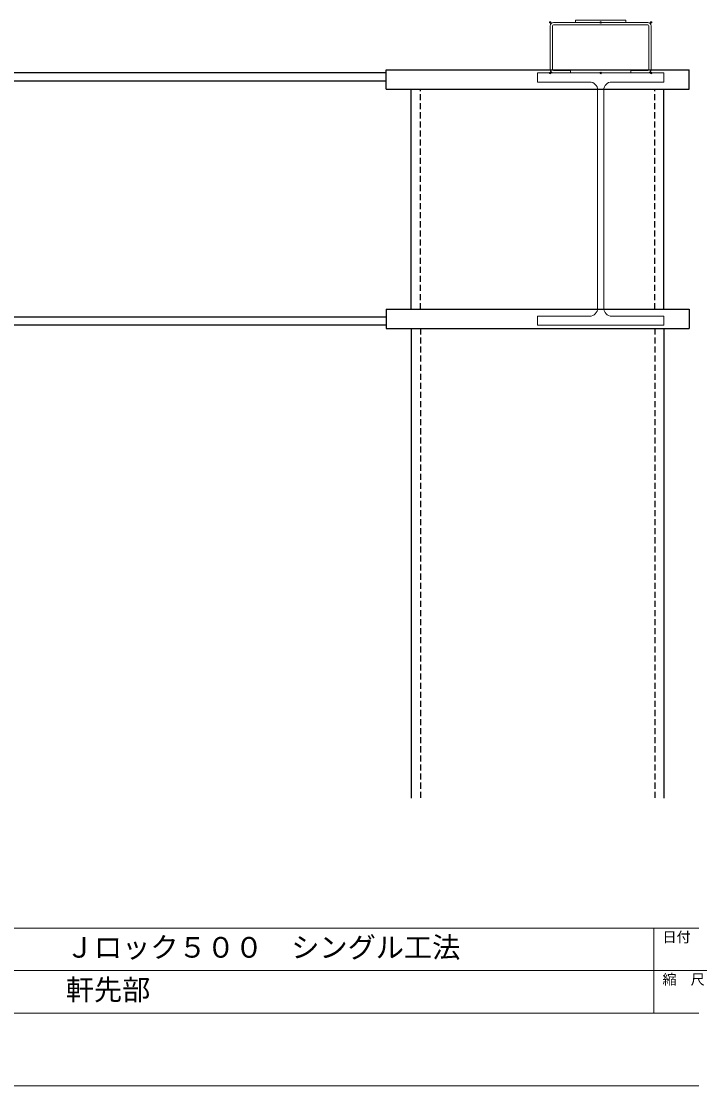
# Model space of a CAD drawing. Units: millimetres at full size, sheet at 1:3; details may follow other scales. Extents: x -1270 to 1250, y -891 to 1034.
# Drawn here: x -132 to 531, y -891 to 163 of the extents above; entities that cross this region are included whole.
import ezdxf
from ezdxf.enums import TextEntityAlignment as Align

# ---------------------------------------------------------------- set-up
doc = ezdxf.new("R2010")
doc.units = ezdxf.units.MM
doc.header["$LTSCALE"] = 3
doc.header["$PDMODE"] = 32
doc.header["$PDSIZE"] = 1.5
doc.linetypes.add('DASHED2', pattern=[3, 2, -1])
for name, color, linetype, lineweight in [('0-0_補助1', 4, 'Continuous', 5), ('2-A_タイトフレーム', 3, 'Continuous', 9), ('4-2_H鋼1', 2, 'Continuous', 18), ('4-3_H鋼2', 12, 'Continuous', 25), ('4-5_C鋼1', 2, 'Continuous', 18), ('5-B_枠2', 4, 'Continuous', 5)]:
    doc.layers.add(name, color=color, linetype=linetype, lineweight=lineweight)
doc.styles.add('Arial', font='')
doc.styles.get('Arial').set_extended_font_data('Arial')

msp = doc.modelspace()

# ---------------------------------------------------------------- linework, layer by layer
at = {"layer": '0-0_補助1'}
for p, q in [((-1202.687, -735), (1183.608, -735)), ((493.608, -735), (493.608, -819)), ((-328.339, -777), (643.608, -777)), ((-1202.687, -819), (1183.608, -819)), ((1183.608, -819), (-1202.687, -819))]:
    msp.add_line(p, q, dxfattribs=at)
at = {"layer": '2-A_タイトフレーム'}
msp.add_line((458.428, 162.211), (452.968, 162.211), dxfattribs=at)
msp.add_lwpolyline([(416.108, 164.511), (416.108, 162.211), (466.108, 162.211), (466.108, 164.511)], close=True, dxfattribs=at)
msp.add_point((441.108, 162.211), dxfattribs=at)
at = {"layer": '4-2_H鋼1'}
for p, q in [((438.108, 95.211), (438.108, -120.789)), ((444.108, -120.789), (444.108, 95.211))]:
    msp.add_line(p, q, dxfattribs=at)
for points in [[(452.108, 103.211), (503.608, 103.211), (503.608, 112.211), (378.608, 112.211), (378.608, 103.211), (430.108, 103.211)], [(378.608, -137.789), (503.608, -137.789), (503.608, -128.789), (452.108, -128.789)], [(430.108, -128.789), (378.608, -128.789), (378.608, -137.789)]]:
    msp.add_lwpolyline(points, dxfattribs=at)
for centre, start, end in [((430.108, 95.211), 0, 90), ((452.108, 95.211), 90, 180), ((430.108, -120.789), 270, 0), ((452.108, -120.789), 180, 270)]:
    msp.add_arc(centre, 8, start, end, dxfattribs=at)
at = {"layer": '4-3_H鋼2'}
for p, q in [((228.608, 112.211), (-976.392, 112.211)), ((528.608, 96.211), (528.608, 115.211)), ((228.608, 104.211), (-976.392, 104.211)), ((228.608, 96.211), (528.608, 96.211)), ((253.608, -121.789), (253.608, 96.211)), ((503.608, -121.789), (503.608, 96.211)), ((228.608, -121.789), (528.608, -121.789)), ((528.608, -121.789), (528.608, -140.789)), ((228.608, -129.789), (-976.392, -129.789)), ((228.608, -137.789), (-976.392, -137.789)), ((253.608, -140.789), (253.608, -606.323)), ((503.608, -140.789), (503.608, -606.323))]:
    msp.add_line(p, q, dxfattribs=at)
at = {"layer": '4-3_H鋼2', "linetype": 'DASHED2'}
for p, q in [((262.608, -121.789), (262.608, 96.211)), ((494.608, -121.789), (494.608, 96.211)), ((262.608, -140.789), (262.608, -606.323)), ((494.608, -140.789), (494.608, -606.323))]:
    msp.add_line(p, q, dxfattribs=at)
at = {"layer": '4-3_H鋼2'}
for points in [[(228.608, 96.211), (228.608, 115.211), (528.608, 115.211)], [(228.608, -121.789), (228.608, -140.789), (528.608, -140.789)]]:
    msp.add_lwpolyline(points, dxfattribs=at)
at = {"layer": '4-5_C鋼1'}
for p, q in [((391.108, 115.511), (391.108, 158.911)), ((393.408, 158.911), (393.408, 115.511)), ((394.408, 162.211), (487.808, 162.211)), ((487.808, 159.911), (394.408, 159.911)), ((488.808, 115.511), (488.808, 158.911)), ((491.108, 158.911), (491.108, 115.511)), ((487.808, 112.211), (471.108, 112.211))]:
    msp.add_line(p, q, dxfattribs=at)
for points in [[(394.408, 114.511), (411.108, 114.511), (411.108, 112.211), (394.408, 112.211)], [(471.108, 112.211), (471.108, 114.511), (487.808, 114.511)]]:
    msp.add_lwpolyline(points, dxfattribs=at)
for centre, radius, start, end in [((394.408, 158.911), 3.3, 90, 180), ((394.408, 158.911), 1, 90, 180), ((487.808, 158.911), 3.3, 0.00004, 90), ((487.808, 158.911), 1, 0, 90), ((394.408, 115.511), 3.3, 179.99996, 270), ((394.408, 115.511), 1, 180, 270), ((487.808, 115.511), 1, 270, 0), ((487.808, 115.511), 3.3, 270, 0.00004)]:
    msp.add_arc(centre, radius, start, end, dxfattribs=at)
for p in [(391.108, 162.211), (491.108, 162.211), (391.108, 112.211), (441.108, 112.211), (491.108, 112.211)]:
    msp.add_point(p, dxfattribs=at)
at = {"layer": '5-B_枠2'}
msp.add_lwpolyline([(-1269.54, 891), (1250.46, 891), (1250.46, -891), (-1269.54, -891)], close=True, dxfattribs=at)

# ---------------------------------------------------------------- texts
at = {"layer": '0-0_補助1', "style": 'Arial'}
for s, height, p in [('日付', 10.23, (502.281, -751.913)), ('Ｊロック５００\u3000シングル工法', 20.45, (-88.366, -770.295)), ('縮\u3000尺', 10.23, (502.281, -793.913)), ('軒先部', 20.45, (-88.366, -812.295))]:
    msp.add_text(s, height=height, dxfattribs=at).set_placement(p, align=Align.BOTTOM_LEFT)

doc.saveas('drawing.dxf')
